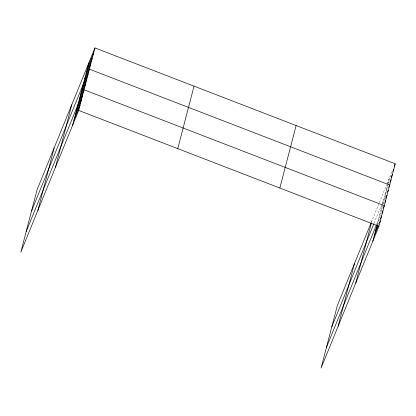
<?xml version="1.0" encoding="UTF-8"?>
<svg xmlns="http://www.w3.org/2000/svg" width="416" height="416" viewBox="0 0 416 416"><rect width="100%" height="100%" fill="white"/><g stroke="black" fill="none" stroke-linecap="round" stroke-linejoin="round"><path stroke-width="0.31" stroke-dasharray="2.08 1.56" d="M371.55 222.362L372.013 220.589M376.849 225.753L387.405 185.219M387.712 184.038L389.095 178.724M371.28 222.388L379.132 203.148M379.366 202.566L386.724 184.543M386.958 183.96L392.028 171.548M387.956 183.44L391.128 175.661M386.329 189.348L388.528 183.966M388.773 183.368L389.506 181.574M384.946 194.662L387.878 187.481M374.072 223.231L387.468 190.403M382.71 203.934L385.882 196.154M380.879 210.283L383.074 204.901M383.318 204.303L384.296 201.911M379.538 215.441L382.71 207.662M376.771 224.084L381.124 213.418M377.338 224.557L379.538 219.17M377.952 224.926L379.168 221.931"/><path stroke-width="0.62" d="M37.887 210.366L54.158 147.872M55.489 167.232L71.76 104.738M72.571 125.367L88.847 62.878M94.947 47.918L37.071 189.738L20.8 252.231L78.676 110.412L94.947 47.918L395.2 163.769L378.929 226.262L321.053 368.082L337.324 305.588L371.036 222.986M177.757 148.642L194.033 86.148M279.843 188.032L296.119 125.538M338.135 326.217L354.411 263.723M355.737 283.083L371.394 222.95M372.824 241.218L376.849 225.753M87.464 68.188L93.564 53.232M86.081 73.502L92.18 58.542M84.698 78.811L90.797 63.856M31.538 210.985L89.414 69.165L389.667 185.016L388.69 187.408M81.968 89.279L88.072 74.324M80.626 94.437L86.731 79.477M79.284 99.59L85.389 84.635M26.172 231.608L84.048 89.788L384.296 205.639L383.318 208.031M76.601 109.902L82.701 94.947M75.254 115.055L81.359 100.1M73.913 120.214L80.018 105.258M394.222 166.161L395.2 163.769M392.839 171.475L393.817 169.078M391.212 177.382L392.434 174.392M390.317 181.501L391.05 179.707M331.791 326.836L373.833 223.813M387.592 191.968L388.326 190.174M385.762 198.318L386.984 195.328M384.909 202.28L385.637 200.481M326.42 347.459L376.532 224.666M381.976 213.19L382.954 210.792M375.508 230.906L377.707 225.524M380.39 218.941L381.612 215.951M374.166 236.064L378.316 225.893M379.538 222.903L380.271 221.104M78.676 110.412L378.929 226.262"/></g></svg>
